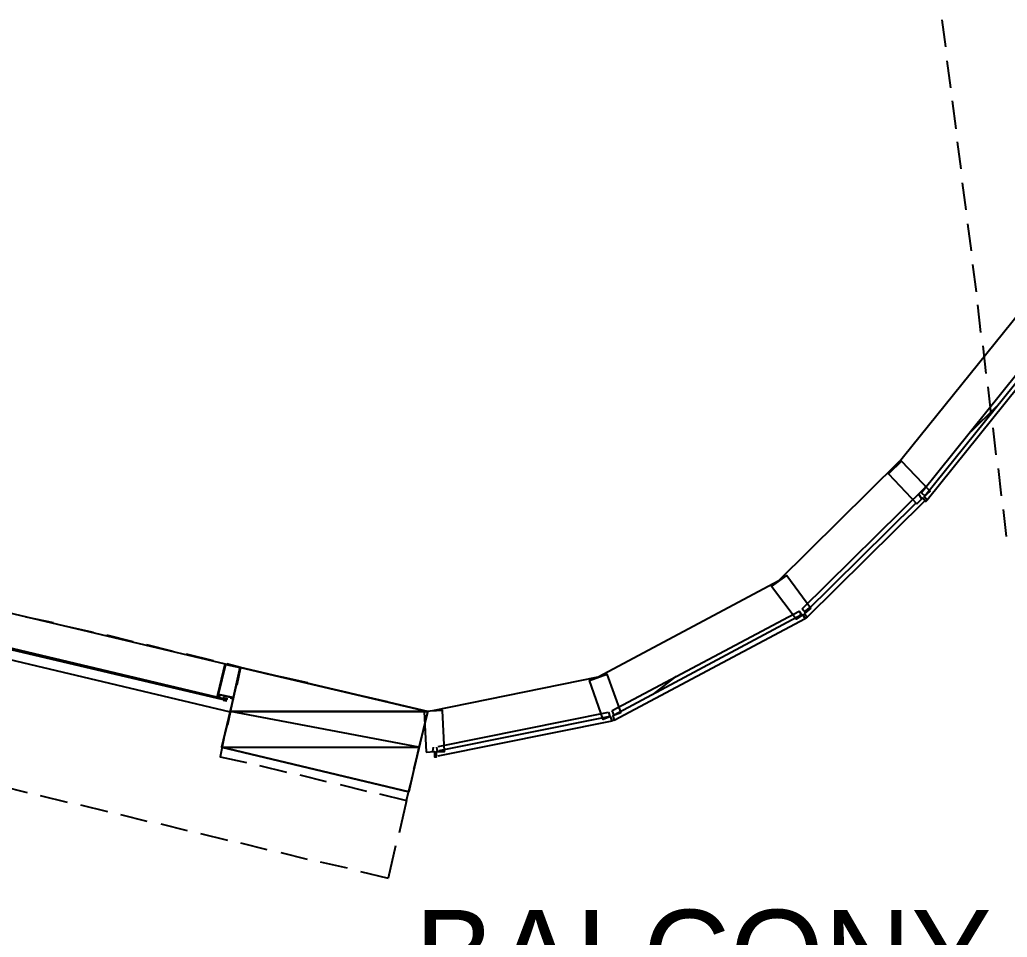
# Model space of a CAD drawing. Header units: feet. Extents: x -84 to 198, y -22 to 181.
# Drawn here: x 117.35 to 135.35, y 87.84 to 104.58 of the extents above; entities that cross this region are included whole.
import ezdxf
from ezdxf.enums import TextEntityAlignment as Align

# ---------------------------------------------------------------- set-up
doc = ezdxf.new("R2010")
doc.units = ezdxf.units.FT
for name, color, linetype in [('A-LINEA', 7, 'CONTINUOUS'), ('A-MURO-CONCRETO', 8, 'CONTINUOUS'), ('A-TEXTO-PDF', 3, 'CONTINUOUS')]:
    doc.layers.add(name, color=color, linetype=linetype)

msp = doc.modelspace()

# ---------------------------------------------------------------- linework, layer by layer
at = {"layer": 'A-LINEA'}
for p, q in [((134.16, 104.5778), (134.2267, 104.0844)), ((134.2533, 103.8311), (134.32, 103.3378)), ((134.3467, 103.0978), (134.4133, 102.5911)), ((134.44, 102.3511), (134.5067, 101.8578)), ((134.5333, 101.6044), (134.6, 101.1111)), ((134.6267, 100.8578), (134.6933, 100.3644)), ((134.72, 100.1111), (134.7867, 99.6178)), ((135.5867, 99.2444), (133.3067, 96.4178)), ((134.8133, 99.3778), (134.8667, 98.8711)), ((136.2933, 98.8044), (133.8933, 95.8178)), ((134.9067, 98.6311), (134.96, 98.1244)), ((135, 97.8844), (135.0533, 97.3911)), ((134.6933, 97.0711), (135.16, 97.5244)), ((135.0933, 97.1378), (135.1467, 96.6444)), ((131.1867, 94.3511), (133.3867, 96.5244)), ((135.1867, 96.3911), (135.24, 95.8978)), ((131.6133, 93.8311), (133.88, 96.0711)), ((133.8533, 96.0444), (133.8667, 96.0578)), ((131.7067, 93.6844), (133.8533, 95.8044)), ((133.7867, 95.8444), (133.7467, 95.9111)), ((133.88, 95.8044), (133.88, 95.8044)), ((133.88, 95.8044), (133.88, 95.8044)), ((135.28, 95.6444), (135.3333, 95.1511)), ((121.1867, 91.9511), (108.0267, 95.0711)), ((127.8933, 92.5911), (131.1867, 94.3511)), ((131.6533, 93.7778), (131.7733, 93.8711)), ((117.1333, 93.7644), (121.0933, 92.8311)), ((117.96, 93.5778), (117.4667, 93.6844)), ((128.1867, 91.8044), (131.6667, 93.6578)), ((131.5333, 93.6844), (131.6, 93.7378)), ((131.68, 93.6711), (131.6933, 93.6711)), ((131.6933, 93.6711), (131.6933, 93.6711)), ((118.6933, 93.4044), (118.2, 93.5111)), ((119.4133, 93.2311), (118.9333, 93.3511)), ((120.1467, 93.0578), (119.6667, 93.1778)), ((120.88, 92.8844), (120.3867, 93.0044)), ((121.3733, 92.7644), (121.12, 92.8311)), ((122.6, 92.4844), (122.1067, 92.5911)), ((124.88, 91.9778), (127.8933, 92.5911)), ((128.9067, 92.2844), (129.32, 92.6044)), ((123.32, 92.3111), (122.84, 92.4178)), ((120.96, 92.2578), (120.96, 92.2578)), ((121.0667, 92.2178), (121.0667, 92.2178)), ((121.0667, 92.2178), (121.0667, 92.2178)), ((121.0667, 92.2178), (121.0667, 92.2178)), ((121.0667, 92.2178), (121.0667, 92.2178)), ((121.0667, 92.2178), (121.0667, 92.2178)), ((121.0667, 92.2178), (121.0667, 92.2178)), ((121.0667, 92.2178), (121.0667, 92.2178)), ((121.0667, 92.2178), (121.0667, 92.2178)), ((121.0667, 92.2178), (121.0667, 92.2178)), ((121.0667, 92.2178), (121.0667, 92.2178)), ((121.0667, 92.2178), (121.0667, 92.2178)), ((121.0667, 92.2178), (121.0667, 92.2178)), ((121.0667, 92.2044), (121.0667, 92.2044)), ((121.0667, 92.2044), (121.0667, 92.2044)), ((121.0667, 92.2044), (121.0667, 92.2044)), ((121.0667, 92.2044), (121.0667, 92.2044)), ((121.0667, 92.2044), (121.0667, 92.2044)), ((121.0667, 92.2044), (121.0667, 92.2044)), ((121.0667, 92.2044), (121.0667, 92.2044)), ((121.0667, 92.2044), (121.0667, 92.2044)), ((121.0667, 92.1911), (121.0667, 92.2044)), ((121.0667, 92.1911), (121.0667, 92.2044)), ((121.0667, 92.1911), (121.0667, 92.2044)), ((121.08, 92.1911), (121.0667, 92.2044)), ((121.08, 92.2044), (121.08, 92.1911)), ((121.08, 92.2044), (121.08, 92.2044)), ((121.08, 92.2044), (121.08, 92.2044)), ((121.08, 92.2044), (121.08, 92.2044)), ((121.08, 92.1911), (121.08, 92.2044)), ((121.08, 92.2044), (121.08, 92.2044)), ((121.08, 92.2044), (121.08, 92.2044)), ((121.12, 92.2044), (121.12, 92.2044)), ((121.12, 92.2044), (121.12, 92.2044)), ((121.12, 92.2044), (121.12, 92.2044)), ((121.12, 92.2044), (121.12, 92.2044)), ((121.12, 92.2044), (121.12, 92.2044)), ((121.12, 92.2044), (121.12, 92.2044)), ((121.24, 92.2044), (121.1333, 91.7111)), ((121.2267, 92.2044), (121.2267, 92.2044)), ((124.0533, 92.1378), (123.5733, 92.2444)), ((121.0533, 92.1778), (121.0667, 92.1778)), ((121.1203, 92.1506), (121.0639, 92.1639)), ((121.0667, 92.1911), (121.0667, 92.1911)), ((121.0667, 92.1911), (121.0667, 92.1911)), ((121.08, 92.1911), (121.0667, 92.1911)), ((121.0667, 92.1911), (121.0667, 92.1911)), ((121.0667, 92.1911), (121.0667, 92.1911)), ((121.0667, 92.1911), (121.0667, 92.1911)), ((121.0667, 92.1911), (121.0667, 92.1911)), ((121.0667, 92.1911), (121.08, 92.1911)), ((121.0667, 92.1911), (121.0667, 92.1911)), ((121.0667, 92.1911), (121.08, 92.1911)), ((121.0667, 92.1911), (121.0667, 92.1911)), ((121.0667, 92.1911), (121.0667, 92.1911)), ((121.0667, 92.1911), (121.0667, 92.1911)), ((121.0667, 92.1911), (121.0667, 92.1911)), ((121.0667, 92.1911), (121.0667, 92.1911)), ((121.0667, 92.1911), (121.0667, 92.1911)), ((121.0667, 92.1911), (121.0667, 92.1911)), ((121.0667, 92.1778), (121.0667, 92.1778)), ((121.0667, 92.1778), (121.0667, 92.1778)), ((121.0667, 92.1778), (121.0667, 92.1778)), ((121.0667, 92.1778), (121.0667, 92.1778)), ((121.0667, 92.1778), (121.0667, 92.1778)), ((121.0667, 92.1778), (121.0667, 92.1778)), ((121.0667, 92.1778), (121.0667, 92.1778)), ((121.0667, 92.1778), (121.0667, 92.1778)), ((121.0667, 92.1778), (121.0667, 92.1778)), ((121.0667, 92.1778), (121.0667, 92.1778)), ((121.0667, 92.1778), (121.0667, 92.1778)), ((121.0667, 92.1778), (121.0667, 92.1778)), ((121.0667, 92.1778), (121.0667, 92.1778)), ((121.0667, 92.1778), (121.0667, 92.1778)), ((121.0667, 92.1778), (121.0667, 92.1778)), ((121.0667, 92.1778), (121.0667, 92.1778)), ((121.0667, 92.1778), (121.0667, 92.1778)), ((121.0667, 92.1778), (121.0667, 92.1778)), ((121.0667, 92.1778), (121.0667, 92.1778)), ((121.0667, 92.1778), (121.0667, 92.1778)), ((121.08, 92.1911), (121.08, 92.1911)), ((121.08, 92.1911), (121.08, 92.1911)), ((121.0933, 92.1911), (121.08, 92.1911)), ((121.08, 92.1911), (121.08, 92.1911)), ((121.08, 92.1911), (121.08, 92.1911)), ((121.0933, 92.1911), (121.08, 92.1911)), ((121.08, 92.1911), (121.08, 92.1911)), ((121.08, 92.1911), (121.08, 92.1911)), ((121.08, 92.1911), (121.08, 92.1911)), ((121.08, 92.1911), (121.08, 92.1911)), ((121.08, 92.1911), (121.08, 92.1911)), ((121.08, 92.1911), (121.08, 92.1911)), ((121.08, 92.1911), (121.08, 92.1911)), ((121.08, 92.1778), (121.08, 92.1911)), ((121.08, 92.1911), (121.08, 92.1911)), ((121.08, 92.1911), (121.08, 92.1911)), ((121.08, 92.1911), (121.08, 92.1911)), ((121.08, 92.1911), (121.08, 92.1911)), ((121.08, 92.1911), (121.08, 92.1911)), ((121.08, 92.1911), (121.08, 92.1911)), ((121.08, 92.1911), (121.08, 92.1911)), ((121.08, 92.1911), (121.08, 92.1911)), ((121.08, 92.1911), (121.08, 92.1911)), ((121.08, 92.1911), (121.08, 92.1911)), ((121.08, 92.1911), (121.08, 92.1911)), ((121.08, 92.1911), (121.08, 92.1911)), ((121.08, 92.1911), (121.08, 92.1911)), ((121.08, 92.1778), (121.08, 92.1778)), ((121.08, 92.1778), (121.08, 92.1778)), ((121.08, 92.1778), (121.08, 92.1778)), ((121.08, 92.1778), (121.08, 92.1778)), ((121.08, 92.1778), (121.08, 92.1778)), ((121.08, 92.1778), (121.08, 92.1778)), ((121.08, 92.1778), (121.08, 92.1778)), ((121.08, 92.1778), (121.08, 92.1778)), ((121.08, 92.1778), (121.08, 92.1778)), ((121.08, 92.1778), (121.08, 92.1778)), ((121.08, 92.1778), (121.08, 92.1778)), ((121.08, 92.1778), (121.08, 92.1778)), ((121.08, 92.1778), (121.08, 92.1778)), ((121.08, 92.1778), (121.0933, 92.1778)), ((121.08, 92.1778), (121.08, 92.1778)), ((121.08, 92.1778), (121.0933, 92.1778)), ((121.08, 92.1778), (121.08, 92.1778)), ((121.08, 92.1778), (121.08, 92.1778)), ((121.08, 92.1778), (121.08, 92.1778)), ((121.08, 92.1778), (121.0933, 92.1778)), ((121.08, 92.1778), (121.08, 92.1778)), ((121.08, 92.1778), (121.08, 92.1778)), ((121.08, 92.1778), (121.08, 92.1778)), ((121.08, 92.1778), (121.08, 92.1778)), ((121.08, 92.1778), (121.08, 92.1778)), ((121.08, 92.1778), (121.08, 92.1778)), ((121.08, 92.1778), (121.08, 92.1778)), ((121.08, 92.1778), (121.08, 92.1778)), ((121.08, 92.1778), (121.08, 92.1778)), ((121.08, 92.1778), (121.08, 92.1778)), ((121.08, 92.1778), (121.08, 92.1778)), ((121.0933, 92.1911), (121.0933, 92.1911)), ((121.0933, 92.1911), (121.0933, 92.1911)), ((121.0933, 92.1911), (121.0933, 92.1911)), ((121.0933, 92.1911), (121.0933, 92.1911)), ((121.0933, 92.1911), (121.0933, 92.1911)), ((121.0933, 92.1911), (121.0933, 92.1911)), ((121.0933, 92.1911), (121.0933, 92.1911)), ((121.0933, 92.1911), (121.0933, 92.1911)), ((121.0933, 92.1911), (121.0933, 92.1911)), ((121.0933, 92.1911), (121.0933, 92.1911)), ((121.0933, 92.1911), (121.0933, 92.1911)), ((121.0933, 92.1911), (121.0933, 92.1911)), ((121.0933, 92.1911), (121.0933, 92.1911)), ((121.0933, 92.1911), (121.0933, 92.1911)), ((121.0933, 92.1911), (121.0933, 92.1911)), ((121.0933, 92.1911), (121.0933, 92.1778)), ((121.0933, 92.1911), (121.1067, 92.1911)), ((121.0933, 92.1911), (121.0933, 92.1911)), ((121.0933, 92.1911), (121.0933, 92.1911)), ((121.0933, 92.1911), (121.0933, 92.1911)), ((121.0933, 92.1911), (121.0933, 92.1911)), ((121.0933, 92.1778), (121.0933, 92.1778)), ((121.0933, 92.1778), (121.0933, 92.1778)), ((121.0933, 92.1778), (121.0933, 92.1778)), ((121.1067, 92.1778), (121.0933, 92.1778)), ((121.0933, 92.1778), (121.0933, 92.1778)), ((121.0933, 92.1778), (121.0933, 92.1778)), ((121.0933, 92.1778), (121.0933, 92.1778)), ((121.0933, 92.1778), (121.0933, 92.1778)), ((121.0933, 92.1778), (121.0933, 92.1778)), ((121.0933, 92.1778), (121.1067, 92.1778)), ((121.0933, 92.1778), (121.0933, 92.1778)), ((121.0933, 92.1778), (121.0933, 92.1778)), ((121.0933, 92.1778), (121.0933, 92.1778)), ((121.0933, 92.1778), (121.0933, 92.1778)), ((121.0933, 92.1778), (121.0933, 92.1778)), ((121.0933, 92.1778), (121.0933, 92.1778)), ((121.0933, 92.1778), (121.0933, 92.1778)), ((121.0933, 92.1778), (121.0933, 92.1644)), ((121.0933, 92.1778), (121.0933, 92.1778)), ((121.0933, 92.1778), (121.0933, 92.1778)), ((121.0933, 92.1778), (121.0933, 92.1778)), ((121.0933, 92.1778), (121.0933, 92.1778)), ((121.0933, 92.1778), (121.0933, 92.1778)), ((121.0933, 92.1778), (121.0933, 92.1778)), ((121.0933, 92.1778), (121.0933, 92.1778)), ((121.0933, 92.1778), (121.1067, 92.1778)), ((121.0933, 92.1778), (121.1067, 92.1778)), ((121.0933, 92.1778), (121.1067, 92.1778)), ((121.0933, 92.1644), (121.0933, 92.1644)), ((121.1067, 92.1911), (121.1067, 92.1911)), ((121.1067, 92.1911), (121.1067, 92.1911)), ((121.1067, 92.1911), (121.1067, 92.1778)), ((121.12, 92.1911), (121.1067, 92.1911)), ((121.1067, 92.1911), (121.1067, 92.1911)), ((121.1067, 92.1911), (121.1067, 92.1911)), ((121.1067, 92.1911), (121.1067, 92.1911)), ((121.1067, 92.1911), (121.1067, 92.1911)), ((121.1067, 92.1911), (121.1067, 92.1911)), ((121.1067, 92.1911), (121.1067, 92.1911)), ((121.1067, 92.1911), (121.1067, 92.1778)), ((121.1067, 92.1911), (121.1067, 92.1911)), ((121.1067, 92.1911), (121.1067, 92.1911)), ((121.1067, 92.1911), (121.1067, 92.1911)), ((121.1067, 92.1911), (121.1067, 92.1911)), ((121.1067, 92.1911), (121.12, 92.1911)), ((121.1067, 92.1911), (121.1067, 92.1911)), ((121.1067, 92.1911), (121.1067, 92.1911)), ((121.1067, 92.1911), (121.1067, 92.1911)), ((121.1067, 92.1911), (121.1067, 92.1911)), ((121.1067, 92.1911), (121.1067, 92.1911)), ((121.1067, 92.1778), (121.1067, 92.1778)), ((121.12, 92.1778), (121.1067, 92.1778)), ((121.1067, 92.1778), (121.1067, 92.1778)), ((121.1067, 92.1778), (121.1067, 92.1778)), ((121.1067, 92.1778), (121.1067, 92.1778)), ((121.1067, 92.1778), (121.1067, 92.1778)), ((121.1067, 92.1778), (121.1067, 92.1778)), ((121.1067, 92.1778), (121.1067, 92.1778)), ((121.1067, 92.1778), (121.1067, 92.1778)), ((121.12, 92.1778), (121.1067, 92.1778)), ((121.1067, 92.1778), (121.12, 92.1778)), ((121.1067, 92.1778), (121.1067, 92.1778)), ((121.1067, 92.1778), (121.1067, 92.1778)), ((121.1067, 92.1778), (121.1067, 92.1778)), ((121.1067, 92.1778), (121.1067, 92.1644)), ((121.1067, 92.1778), (121.12, 92.1778)), ((121.1067, 92.1778), (121.1067, 92.1778)), ((121.1067, 92.1778), (121.1067, 92.1778)), ((121.1067, 92.1778), (121.1067, 92.1778)), ((121.1067, 92.1778), (121.1067, 92.1644)), ((121.1067, 92.1778), (121.1067, 92.1778)), ((121.1067, 92.1778), (121.1067, 92.1778)), ((121.1067, 92.1644), (121.1067, 92.1778)), ((121.1067, 92.1644), (121.1067, 92.1644)), ((121.1067, 92.1644), (121.1067, 92.1644)), ((121.1067, 92.1644), (121.1067, 92.1644)), ((121.1067, 92.1644), (121.1067, 92.1644)), ((121.1067, 92.1644), (121.1067, 92.1644)), ((121.1067, 92.1644), (121.1067, 92.1644)), ((121.1067, 92.1644), (121.1067, 92.1644)), ((121.1067, 92.1644), (121.1067, 92.1644)), ((121.1067, 92.1644), (121.1067, 92.1644)), ((121.1067, 92.1644), (121.1067, 92.1644)), ((121.1067, 92.1644), (121.1067, 92.1644)), ((121.1067, 92.1644), (121.1067, 92.1644)), ((121.1067, 92.1644), (121.1067, 92.1644)), ((121.1067, 92.1644), (121.1067, 92.1644)), ((121.1067, 92.1644), (121.1067, 92.1644)), ((121.1067, 92.1644), (121.1067, 92.1644)), ((121.1067, 92.1644), (121.1067, 92.1644)), ((121.1067, 92.1644), (121.1067, 92.1644)), ((121.1067, 92.1644), (121.1067, 92.1644)), ((121.1067, 92.1644), (121.1067, 92.1644)), ((121.12, 92.1911), (121.12, 92.1911)), ((121.12, 92.1911), (121.12, 92.1911)), ((121.12, 92.1911), (121.12, 92.1911)), ((121.12, 92.1911), (121.12, 92.1911)), ((121.12, 92.1911), (121.12, 92.1911)), ((121.12, 92.1911), (121.12, 92.1911)), ((121.12, 92.1911), (121.12, 92.1911)), ((121.12, 92.1911), (121.12, 92.1911)), ((121.12, 92.1911), (121.12, 92.1778)), ((121.12, 92.1911), (121.12, 92.1911)), ((121.12, 92.1911), (121.12, 92.1911)), ((121.12, 92.1911), (121.12, 92.1911)), ((121.12, 92.1911), (121.12, 92.1911)), ((121.12, 92.1911), (121.12, 92.1911)), ((121.12, 92.1911), (121.12, 92.1911)), ((121.12, 92.1911), (121.12, 92.1911)), ((121.12, 92.1778), (121.12, 92.1778)), ((121.12, 92.1778), (121.12, 92.1778)), ((121.12, 92.1778), (121.12, 92.1778)), ((121.2133, 92.1778), (121.2133, 92.1778)), ((121.2133, 92.1778), (121.2133, 92.1778)), ((124.7867, 91.9644), (124.2933, 92.0711)), ((124.7067, 91.6311), (124.7867, 91.9644)), ((124.9733, 91.3244), (128.08, 91.9511)), ((128.1067, 91.8711), (124.9867, 91.2444)), ((128.08, 91.9511), (128.1067, 91.8711)), ((124.9733, 91.1511), (128.1467, 91.7911)), ((128.16, 91.8044), (128.1733, 91.8044)), ((128.1733, 91.8044), (128.1733, 91.8044)), ((124.5333, 90.9111), (124.6533, 91.3911)), ((124.88, 91.2311), (124.8933, 91.3111)), ((124.9467, 91.3111), (124.96, 91.2311)), ((121.72, 90.9778), (122.2133, 90.8578)), ((122.4533, 90.8044), (122.9333, 90.6844)), ((117, 90.6044), (117.48, 90.4844)), ((123.1867, 90.6311), (123.6667, 90.5111)), ((117.72, 90.4311), (118.2133, 90.3111)), ((118.4533, 90.2578), (118.9467, 90.1378)), ((124.4, 90.3378), (124.2667, 89.7511)), ((119.1867, 90.0844), (119.6667, 89.9644)), ((119.92, 89.9111), (120.4, 89.7911)), ((120.64, 89.7378), (121.1333, 89.6178)), ((121.3733, 89.5644), (121.8533, 89.4444)), ((124.2, 89.5111), (124.0667, 88.9244)), ((122.1067, 89.3911), (122.5867, 89.2711)), ((122.8267, 89.2178), (123.32, 89.1111)), ((123.56, 89.0444), (124.0667, 88.9244))]:
    msp.add_line(p, q, dxfattribs=at)
for points in [[(136.1467, 98.8844), (133.7867, 95.9511), (133.8533, 95.8978), (136.2133, 98.8311), (136.1467, 98.8844)], [(133.7067, 95.7511), (133.8133, 95.8578), (133.8667, 95.7911), (133.8933, 95.8178), (133.84, 95.8844), (133.9467, 95.9778), (133.4267, 96.5244), (133.1867, 96.2978), (133.7067, 95.7511)], [(133.6933, 95.7644), (131.6667, 93.7644), (131.6133, 93.8311)], [(131.7733, 93.8444), (131.6533, 93.7511), (131.7067, 93.6844), (131.6667, 93.6578), (131.6267, 93.7244), (131.5067, 93.6444), (131.0533, 94.2444), (131.3333, 94.4444), (131.7733, 93.8444)], [(128.1467, 91.9778), (131.56, 93.7911), (131.6, 93.7244), (128.1867, 91.8978), (128.1467, 91.9778)], [(116.8667, 93.1644), (121.0533, 92.1778), (121.0667, 92.1778), (121.0667, 92.1911), (116.8667, 93.1911), (116.8667, 93.1778), (116.8667, 93.1644)], [(121.0933, 92.8311), (121.3733, 92.7644), (121.24, 92.2044), (120.96, 92.2711), (121.0933, 92.8311)], [(121.1067, 92.8178), (121.36, 92.7644), (121.24, 92.2178), (120.9733, 92.2711), (121.1067, 92.8178)], [(124.44, 90.4978), (124.7867, 91.9644), (121.3733, 92.7644), (121.0267, 91.3111), (124.44, 90.4978)], [(121.8667, 92.6444), (121.3733, 92.7644), (121.3067, 92.4444)], [(128.3067, 91.9378), (128.16, 91.8844), (128.1867, 91.8044), (128.1467, 91.7911), (128.12, 91.8711), (127.9867, 91.8178), (127.7333, 92.5244), (128.0533, 92.6444), (128.3067, 91.9378)], [(120.96, 92.2711), (120.9467, 92.2444), (120.9467, 92.2444)], [(120.96, 92.2711), (120.9733, 92.2578), (120.9733, 92.2578), (120.9733, 92.2711), (120.9733, 92.2711), (120.9733, 92.2711), (120.9733, 92.2711), (120.9733, 92.2711), (120.9867, 92.2711), (120.9867, 92.2711), (120.9867, 92.2711), (120.9733, 92.2578)], [(120.96, 92.2444), (120.96, 92.2444), (120.96, 92.2444)], [(120.9733, 92.2444), (120.9733, 92.2444), (120.9733, 92.2444)], [(120.9867, 92.2311), (120.9867, 92.2311), (120.9867, 92.2311), (120.9867, 92.2311), (121, 92.2578), (121, 92.2578), (120.9867, 92.2578), (120.9867, 92.2578)], [(121.0667, 92.1778), (121.0667, 92.1911), (121.0667, 92.2044), (121.0667, 92.2178), (121.08, 92.2178)], [(121.08, 92.1911), (121.0667, 92.1911), (121.0667, 92.2044)], [(121.0805, 92.2156), (121.0948, 92.1918), (121.1191, 92.2053)], [(121.12, 92.2044), (121.12, 92.1911), (121.12, 92.1778), (121.1067, 92.1644), (121.12, 92.1644)], [(121.2, 92.1911), (121.2, 92.1911), (121.2, 92.1911), (121.2, 92.2044), (121.2, 92.2044), (121.2267, 92.2044), (121.2267, 92.2044), (121.2267, 92.2044), (121.2267, 92.2044), (121.2267, 92.2178), (121.2267, 92.2178)], [(121.2267, 92.2178), (121.24, 92.2044), (121.24, 92.2044), (121.24, 92.2044), (121.24, 92.2044), (121.2267, 92.2044), (121.24, 92.2044)], [(121.0667, 92.1911), (121.0667, 92.1911), (121.0667, 92.1778)], [(121.0933, 92.1778), (121.08, 92.1778), (121.08, 92.1911)], [(121.1067, 92.1911), (121.1067, 92.1911), (121.1067, 92.1778), (121.0933, 92.1644)], [(121.0933, 92.1778), (121.0933, 92.1911), (121.0933, 92.1778)], [(121.0933, 92.1778), (121.0933, 92.1911), (121.0933, 92.1778)], [(121.1067, 92.1911), (121.1067, 92.1778), (121.12, 92.1778)], [(121.2267, 92.1778), (121.2267, 92.1778), (121.2267, 92.1778)], [(121.24, 92.1911), (121.24, 92.1911), (121.24, 92.1778), (121.24, 92.1778), (121.24, 92.1778)], [(124.76, 91.2178), (124.9067, 91.2311), (124.9067, 91.1378), (124.9467, 91.1378), (124.9467, 91.2311), (125.0933, 91.2311), (125.0533, 91.9778), (124.72, 91.9644), (124.76, 91.2178)], [(121.0667, 91.4711), (121, 91.1378), (121.48, 91.0311)], [(124.9333, 91.1378), (124.9333, 91.1378), (124.92, 91.1378)], [(123.9067, 90.4578), (124.4, 90.3378), (124.48, 90.6578)]]:
    msp.add_lwpolyline(points, dxfattribs=at)
for points in [[(120.9733, 92.2578), (120.9733, 92.2578), (120.9733, 92.2711), (120.9733, 92.2711)], [(121.2267, 92.2044), (121.2267, 92.2044), (121.2267, 92.2044), (121.2267, 92.2044)]]:
    msp.add_lwpolyline(points, close=True, dxfattribs=at)
at = {"layer": 'A-MURO-CONCRETO'}
for points in [[(121.3733, 92.7644), (124.7867, 91.9644), (121.1867, 91.9644), (121.3733, 92.7644), (121.3733, 92.7644)], [(121.1867, 91.9644), (121.0267, 91.3111), (124.6267, 91.3111), (121.1867, 91.9644)], [(121.1867, 91.9644), (124.7867, 91.9644), (124.6267, 91.3111), (121.1867, 91.9644), (121.1867, 91.9644)], [(121.0267, 91.3111), (124.6267, 91.3111), (124.44, 90.4978), (121.0267, 91.3111), (121.0267, 91.3111)]]:
    msp.add_lwpolyline(points, dxfattribs=at)

# ---------------------------------------------------------------- texts
at = {"layer": 'A-TEXTO-PDF'}
msp.add_text('BALCONY', height=1.646, dxfattribs=at).set_placement((129.8098, 86.6985), align=Align.CENTER)

doc.saveas('drawing.dxf')
